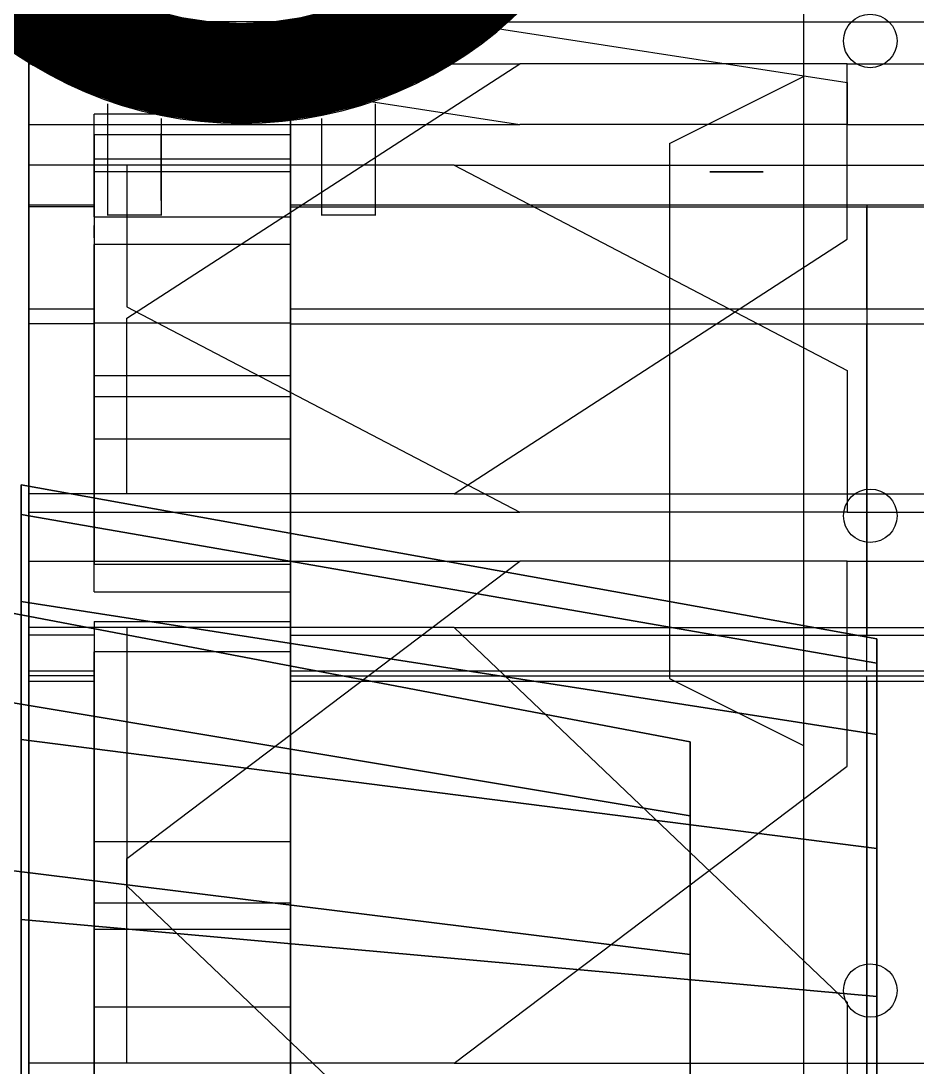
# Model space of a CAD drawing. Extents: x -54 to 215, y -235 to 116.
# Drawn here: x 84.66 to 91.35, y 13.8 to 21.62 of the extents above; entities that cross this region are included whole.
import ezdxf

# ---------------------------------------------------------------- set-up
doc = ezdxf.new("R2010")
doc.units = 0
doc.layers.get('0').update_dxf_attribs({"linetype": 'CONTINUOUS'})
doc.layers.add('A', color=7, linetype='CONTINUOUS')
doc.layers.add('C', color=7, linetype='CONTINUOUS')

# ---------------------------------------------------------------- blocks, each defined once
blk = doc.blocks.new('M-1-01')
at = {"color": 0, "invisible_edges": 15}
for points in [[(-71.4332, 12.8599, 11.9), (-70.4332, 11.8599, 11.9), (-70.4332, -17.3487, 11.9), (-71.4332, -18.3487, 11.9)], [(-61.6332, 8.7311, 11.5), (-61.6332, -12.1401, 11.5), (-80.6332, -12.1401, 11.5), (-80.6332, 8.7311, 11.5)], [(-71.4332, 7.2339, 11.9), (-72.4332, 6.7339, 11.9), (-72.4332, 2.7339, 11.9), (-71.4332, 2.2339, 11.9)]]:
    blk.add_3dface(points, dxfattribs=at)
at = {"layer": 'A', "color": 0}
for p, q in [((-71.4332, 12.8599, 11.5), (-71.4332, -18.3487, 11.5)), ((-72.4332, 6.7339, 11.5), (-71.4332, 7.2339, 11.5)), ((-76.6332, 7.0315, 12), (-76.6332, 6.1973, 12)), ((-74.6332, 7.0315, 12), (-74.6332, 6.1973, 12)), ((-76.2332, 6.9205, 12), (-76.2332, 6.1973, 12)), ((-75.0332, 6.9205, 12), (-75.0332, 6.1973, 12)), ((-72.4332, 6.7339, 11.5), (-72.4332, 2.7339, 11.5)), ((-76.2332, 6.1973, 11.5), (-76.6332, 6.1973, 11.5)), ((-74.6332, 6.1973, 11.5), (-75.0332, 6.1973, 11.5)), ((-72.4332, 2.7339, 11.5), (-71.4332, 2.2339, 11.5))]:
    blk.add_line(p, q, dxfattribs=at)
at = {"layer": 'A', "color": 0, "const_width": 0.75}
blk.add_lwpolyline([(-78.2582, 9.8599, 1), (-73.0082, 9.8599, 1)], format="xyb", close=True, dxfattribs=at)
at = {"layer": 'A', "color": 0}
blk.add_lwpolyline([(-78.6332, 9.8599, 1), (-72.6332, 9.8599, 1)], format="xyb", close=True, dxfattribs=at)
for centre in [(-70.9332, 7.5013, 11.9), (-70.9332, 3.9513, 11.9), (-70.9332, 0.4013, 11.9)]:
    blk.add_circle(centre, 0.2, dxfattribs=at)
at = {"layer": 'A', "color": 0, "extrusion": (1, 0, -1.83664e-16)}
blk.add_circle((6.5589, 11.75, -76.2332), 0.25, dxfattribs=at)
at = {"layer": 'A', "color": 0, "extrusion": (0, 1, -1.83664e-16)}
blk.add_circle((71.9332, 12.1, 6.5239), 0.2, dxfattribs=at)
at = {"layer": 'A', "color": 0}
blk.add_arc((-75.6332, 9.8599, 12.5), 2.25, 243.6122, 296.3878, dxfattribs=at)
blk = doc.blocks.new('M-1-06')
at = {"color": 0}
for p, q in [((-5.9801, 7.4644, 1.4), (5.0199, 7.4644, 1.4)), ((0.7699, 7.4644), (-0.1301, 7.4644)), ((0.6199, 7.4644, 1.4), (0.6199, 2.5644, 1.4)), ((0.7699, 5.4644), (0.7699, 7.4644)), ((0.7699, 7.4644), (3.2699, 7.4644)), ((6.2699, 4.5644), (3.2699, 7.4644)), ((7.0199, 7.4644), (3.2699, 7.4644)), ((6.5199, 7.4644, 0.7), (5.0199, 7.4644, 0.7)), ((5.0199, 2.5644, 0.7), (5.0199, 7.4644, 0.7)), ((6.5199, 7.4644, 0.7), (6.5199, 2.5644, 0.7)), ((6.5199, 7.4644, 1.4), (7.0199, 7.4644, 1.4)), ((3.7699, 2.5644), (0.7699, 5.4644)), ((5.0199, 5.3144, 0.7), (6.5199, 5.3144, 0.7)), ((5.0199, 5.3144, 1.2), (5.0199, 4.7144, 1.2)), ((6.5199, 5.3144, 1.2), (6.5199, 4.7144, 1.2)), ((5.0199, 4.7144, 0.7), (6.5199, 4.7144, 0.7)), ((6.2699, 2.5644), (6.2699, 4.5644)), ((5.0199, 2.5644, 1.4), (-5.9801, 2.5644, 1.4)), ((3.7699, 2.5644), (-0.1301, 2.5644)), ((3.7699, 2.5644), (6.2699, 2.5644)), ((5.0199, 2.5644, 0.7), (6.5199, 2.5644, 0.7)), ((6.2699, 2.5644), (7.0199, 2.5644)), ((6.5199, 2.5644, 1.4), (7.0199, 2.5644, 1.4))]:
    blk.add_line(p, q, dxfattribs=at)
at = {"color": 0, "extrusion": (1, -1.22406e-16, -1.83664e-16)}
for centre in [(6.7644, 0.7, 7.0199), (3.2644, 0.7, 7.0199)]:
    blk.add_circle(centre, 0.65, dxfattribs=at)
for centre in [(6.7644, 0.7, 5.0199), (3.2644, 0.7, 5.0199)]:
    blk.add_arc(centre, 0.65, 0, 180, dxfattribs=at)
at = {"color": 0, "invisible_edges": 15}
for points in [[(5.0199, 7.4644, 0.7), (5.0199, 7.4644, 1.4), (-5.9801, 7.4644, 1.4), (-5.9801, 7.4644, 0.7)], [(5.0199, 7.4644, 1.4), (5.0199, 2.5644, 1.4), (-5.9801, 2.5644, 1.4), (-5.9801, 7.4644, 1.4)], [(7.0199, 7.4644, 0.7), (7.0199, 7.4644), (-0.1301, 7.4644), (-0.1301, 7.4644, 0.7)], [(-0.1301, 7.4644, 0.7), (-0.1301, 7.4644), (7.0199, 7.4644), (7.0199, 7.4644, 0.7)], [(0.0699, 7.4644), (7.0199, 7.4644), (7.0199, 2.5644), (0.0699, 2.5644)], [(0.7699, 7.4644, -0.6), (3.2699, 7.4644, -0.6), (3.7699, 2.5644, -0.6), (0.7699, 5.4644, -0.6)], [(6.2699, 2.5644, -0.6), (3.7699, 2.5644, -0.6), (3.2699, 7.4644, -0.6), (6.2699, 4.5644, -0.6)], [(6.5199, 2.5644, 0.7), (5.0199, 2.5644, 0.7), (5.0199, 7.4644, 0.7), (6.5199, 7.4644, 0.7)], [(7.0199, 7.4644, 0.7), (7.0199, 7.4644, 1.4), (6.5199, 7.4644, 1.4), (6.5199, 7.4644, 0.7)], [(6.5199, 7.4644, 1.4), (6.5199, 2.5644, 1.4), (7.0199, 2.5644, 1.4), (7.0199, 7.4644, 1.4)], [(5.0199, 5.3144, 1.2), (5.0199, 4.7144, 1.2), (6.5199, 4.7144, 1.2), (6.5199, 5.3144, 1.2)], [(5.0199, 2.5644, 0.7), (5.0199, 2.5644, 1.4), (-5.9801, 2.5644, 1.4), (-5.9801, 2.5644, 0.7)], [(-0.1301, 2.5644, 0.7), (-0.1301, 2.5644), (7.0199, 2.5644), (7.0199, 2.5644, 0.7)], [(7.0199, 2.5644, 0.7), (7.0199, 2.5644, 1.4), (6.5199, 2.5644, 1.4), (6.5199, 2.5644, 0.7)]]:
    blk.add_3dface(points, dxfattribs=at)
at = {"layer": 'A', "color": 0}
blk.add_line((7.0199, 2.5644), (7.0199, 7.4644), dxfattribs=at)
at = {"color": 0}
mesh = blk.add_polymesh((2, 7), dxfattribs=at)
for k, corner in enumerate([(7.0199, 7.4644), (7.0199, 7.4644), (7.0199, 7.4644), (7.0199, 7.4644), (7.0199, 7.4644), (7.0199, 7.4644), (7.0199, 7.4644), (7.0199, 7.4644), (7.0199, 7.6144), (7.0199, 7.7242), (7.0199, 7.7644), (7.0199, 7.7242), (7.0199, 7.6144), (7.0199, 7.4644)]):
    mesh.set_mesh_vertex(divmod(k, 7), corner)
mesh = blk.add_polymesh((2, 7), dxfattribs=at)
for k, corner in enumerate([(7.0199, 2.5644), (7.0199, 2.5644), (7.0199, 2.5644), (7.0199, 2.5644), (7.0199, 2.5644), (7.0199, 2.5644), (7.0199, 2.5644), (7.0199, 2.5644), (7.0199, 2.4144), (7.0199, 2.3046), (7.0199, 2.2644), (7.0199, 2.3046), (7.0199, 2.4144), (7.0199, 2.5644)]):
    mesh.set_mesh_vertex(divmod(k, 7), corner)
blk = doc.blocks.new('M-1-061')
at = {"color": 0, "extrusion": (1.8594e-16, -0.987688, -0.156434)}
blk.add_blockref('M-1-06', (59.6601, -45.0121, -205.3502), dxfattribs=at)
at = {"color": 0, "extrusion": (5.53013e-17, -0.75471, 0.656059)}
blk.add_blockref('M-1-06', (59.6601, 121.529, -164.9933), dxfattribs=at)
at = {"color": 0, "extrusion": (2.45991e-16, -0.848048, -0.529919)}
blk.add_blockref('M-1-06', (59.6601, -116.5143, -174.5276), dxfattribs=at)
at = {"color": 0, "extrusion": (3.76171e-17, -0.642788, 0.766044)}
blk.add_blockref('M-1-06', (59.6601, 140.206, -143.605), dxfattribs=at)
at = {"color": 0, "extrusion": (3.16096e-16, -0.258819, -0.965926)}
blk.add_blockref('M-1-06', (59.6601, -200.3492, -53.6622), dxfattribs=at)
blk = doc.blocks.new('041')
at = {"color": 0, "extrusion": (-1, 1.83664e-16, 6.12574e-17)}
for centre in [(-3.656, 0.8345, 12.455), (-3.656, -0.8345, 12.455), (-2.9319, 2.3381, 12.455), (-2.9319, -2.3381, 12.455)]:
    blk.add_circle(centre, 0.25, dxfattribs=at)
at = {"color": 0}
mesh = blk.add_polymesh((2, 24), dxfattribs=dict(at, n_close=True))
for k, corner in enumerate([(-13.85, 0), (-13.85, 1.3847), (-13.85, 2.675), (-13.85, 3.783), (-13.85, 4.6332), (-13.85, 5.1677), (-13.85, 5.35), (-13.85, 5.1677), (-13.85, 4.6332), (-13.85, 3.783), (-13.85, 2.675), (-13.85, 1.3847), (-13.85, 0), (-13.85, -1.3847), (-13.85, -2.675), (-13.85, -3.783), (-13.85, -4.6332), (-13.85, -5.1677), (-13.85, -5.35), (-13.85, -5.1677), (-13.85, -4.6332), (-13.85, -3.783), (-13.85, -2.675), (-13.85, -1.3847), (-7.455, 0), (-7.455, 1.6823), (-7.455, 3.25), (-7.455, 4.5962), (-7.455, 5.6292), (-7.455, 6.2785), (-7.455, 6.5), (-7.455, 6.2785), (-7.455, 5.6292), (-7.455, 4.5962), (-7.455, 3.25), (-7.455, 1.6823), (-7.455, 0), (-7.455, -1.6823), (-7.455, -3.25), (-7.455, -4.5962), (-7.455, -5.6292), (-7.455, -6.2785), (-7.455, -6.5), (-7.455, -6.2785), (-7.455, -5.6292), (-7.455, -4.5962), (-7.455, -3.25), (-7.455, -1.6823)]):
    mesh.set_mesh_vertex(divmod(k, 24), corner)
at = {"layer": 'C', "color": 0}
mesh = blk.add_polymesh((2, 18), dxfattribs=dict(at, n_close=True))
for k, corner in enumerate([(-12.455, 0), (-12.455, 1.5904), (-12.455, 2.989), (-12.455, 4.027), (-12.455, 4.5794), (-12.455, 4.5794), (-12.455, 4.027), (-12.455, 2.989), (-12.455, 1.5904), (-12.455, 0), (-12.455, -1.5904), (-12.455, -2.989), (-12.455, -4.027), (-12.455, -4.5794), (-12.455, -4.5794), (-12.455, -4.027), (-12.455, -2.989), (-12.455, -1.5904), (-5.705, 0), (-5.705, 2.035), (-5.705, 3.8246), (-5.705, 5.1529), (-5.705, 5.8596), (-5.705, 5.8596), (-5.705, 5.1529), (-5.705, 3.8246), (-5.705, 2.035), (-5.705, 0), (-5.705, -2.035), (-5.705, -3.8246), (-5.705, -5.1529), (-5.705, -5.8596), (-5.705, -5.8596), (-5.705, -5.1529), (-5.705, -3.8246), (-5.705, -2.035)]):
    mesh.set_mesh_vertex(divmod(k, 18), corner)
blk = doc.blocks.new('M-1-05')
at = {"color": 0}
for name, p, xscale in [('041', (-83.85, 199.5, -7.6), -1), ('M-1-061', (-11.0927, 0), -0.9784946237000001)]:
    blk.add_blockref(name, p, dxfattribs=dict(at, xscale=xscale))

msp = doc.modelspace()

# ---------------------------------------------------------------- block references
at = {"color": 0}
msp.add_blockref('M-1-05', (161.0546, -187.8457), dxfattribs=at)
at = {"color": 0, "extrusion": (3.86209e-19, -0.002094, 0.999998)}
msp.add_blockref('M-1-01', (161.9379, 14.0087, 5.3272), dxfattribs=at)

doc.saveas('drawing.dxf')
